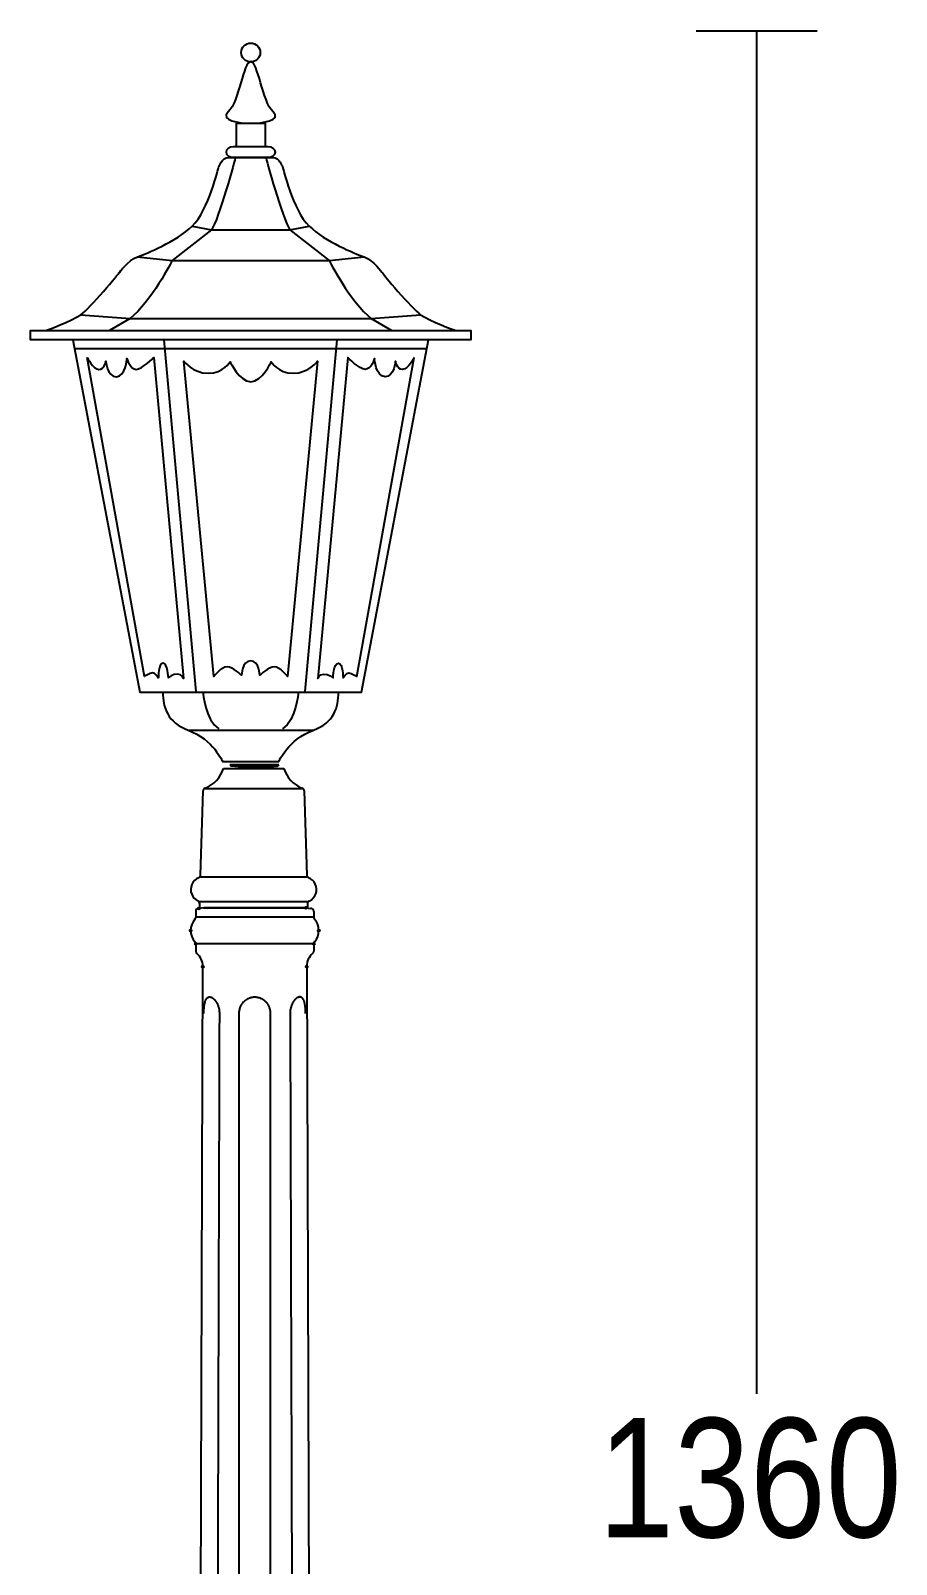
# Model space of a CAD drawing. Extents: x 0 to 92, y 0 to 307.
# Drawn here: x 2.6 to 91.8, y 148.9 to 306.9 of the extents above; entities that cross this region are included whole.
import ezdxf

# ---------------------------------------------------------------- set-up
doc = ezdxf.new("R2010")
doc.units = 0
doc.layers.add('LIVELLO_1', color=160, linetype='Continuous')
doc.styles.add('STD', font='txt')

# ---------------------------------------------------------------- blocks, each defined once
blk = doc.blocks.new('AI9-BLK1')
at = {"layer": 'LIVELLO_1', "color": 7}
for p, q in [((25.61, 153.08), (38.08, 153.08)), ((31.84, 153.08), (31.84, 12.73)), ((-25.91, 85.02), (-29.21, 121.24)), ((-14.67, 85.02), (-11.37, 121.24)), ((-17.4, 77.49), (-22.43, 77.49)), ((-23.11, 77.1), (-19.99, 77.1)), ((-17.53, 77.36), (-22.3, 77.36)), ((-20.86, 77.22), (-22.3, 77.36)), ((-20.86, 77.22), (-20.16, 77.22)), ((-20.16, 77.22), (-19.92, 77.22)), ((-19.99, 77.1), (-16.87, 77.1)), ((-19.92, 77.22), (-19.67, 77.22)), ((-19.67, 77.22), (-18.97, 77.22)), ((-18.97, 77.22), (-17.53, 77.36)), ((-25.46, 66.14), (-25.19, 74.8)), ((-19.99, 75.02), (-25.08, 75.02)), ((-14.89, 75.02), (-19.99, 75.02)), ((-14.78, 74.8), (-14.52, 66.14)), ((-19.99, 65.92), (-25.46, 65.92)), ((-14.51, 65.92), (-19.99, 65.92)), ((-19.99, 63.39), (-25.54, 63.39)), ((-25.54, 62.75), (-25.54, 63.18)), ((-14.44, 63.39), (-19.99, 63.39)), ((-14.44, 63.18), (-14.44, 62.75)), ((-25.96, 62.39), (-25.96, 61.79)), ((-13.8, 61.79), (-25.96, 61.79)), ((-25.08, 62.75), (-25.65, 62.7)), ((-25.15, 62.75), (-19.88, 62.75)), ((-14.68, 62.75), (-25.08, 62.75)), ((-19.88, 62.75), (-14.6, 62.75)), ((-14.68, 62.75), (-14.11, 62.7)), ((-14.44, 62.75), (-14.65, 62.75)), ((-13.8, 62.39), (-13.8, 61.79)), ((-25.96, 59.04), (-25.96, 58.28)), ((-13.8, 59.04), (-25.96, 59.04)), ((-13.8, 59.04), (-13.8, 58.28)), ((-25.69, -81.92), (-25.23, 56.75)), ((-14.52, 56.75), (-14.06, -81.92))]:
    blk.add_line(p, q, dxfattribs=at)
blk.add_lwpolyline([(-20.29, 141.11), (-21.77, 141.11), (-21.77, 143.55), (-20.29, 143.55), (-18.81, 143.55), (-18.81, 141.11)], close=True, dxfattribs=at)
for points in [[(-26.32, 132.96), (-24.34, 132.59), (-20.29, 132.59), (-16.25, 132.59), (-14.27, 132.96)], [(-31.97, 129.78), (-28.37, 129.41), (-20.29, 129.41), (-12.21, 129.41), (-8.61, 129.78)], [(-37.8, 123.83), (-32.72, 123.46), (-20.29, 123.46), (-7.87, 123.46), (-2.78, 123.83)], [(-41.35, 122.22), (-20.29, 122.22), (0.77, 122.22)], [(-38.62, 121.23), (-31.73, 84.96), (-20.29, 84.96), (-8.86, 84.96), (-1.96, 121.23)], [(-2.11, 120.33), (-11.44, 120.33), (-20.29, 120.33), (-29.15, 120.33), (-38.48, 120.33)], [(-26.75, 81.06), (-20.29, 81.06), (-13.83, 81.06)]]:
    blk.add_lwpolyline(points, dxfattribs=at)
for centre, radius in [((-20.29, 150.83), 0.976), ((-25.64, 62.7), 0.0963), ((-14.6, 62.75), 0.0969), ((-13.79, 59.04), 0.0948)]:
    blk.add_circle(centre, radius, dxfattribs=at)
for centre, major_axis, ratio in [((-26.48, 60.41), (0.0034, -0.0992), 0.982944), ((-13.27, 60.41), (0.0028, -0.0992), 0.976162), ((-25.96, 59.04), (0.097, 0), 0.976493), ((-25.23, 56.7), (-0.0008, -0.0992), 0.983477), ((-14.52, 56.7), (-0.0007, -0.0992), 0.956574)]:
    blk.add_ellipse(centre, major_axis=major_axis, ratio=ratio, dxfattribs=at)
for points, knots in [([(-20.29, 143.55), (-21.51, 143.55), (-23.52, 143.82), (-22.6, 144.71), (-21.47, 145.81), (-21.05, 149.9), (-20.29, 149.9), (-19.53, 149.9), (-19.11, 145.81), (-17.98, 144.71), (-17.07, 143.82), (-19.08, 143.55), (-20.29, 143.55)], [0, 0, 0, 0, 1, 1, 1, 2, 2, 2, 3, 3, 3, 4, 4, 4, 4]), ([(-20.29, 140.04), (-20.29, 140.04), (-22.1, 140.04), (-22.1, 140.04), (-22.51, 140.04), (-22.83, 140.28), (-22.83, 140.58), (-22.83, 140.88), (-22.51, 141.12), (-22.1, 141.12), (-22.1, 141.12), (-20.29, 141.12), (-20.29, 141.12), (-20.29, 141.12), (-18.49, 141.12), (-18.49, 141.12), (-18.08, 141.12), (-17.75, 140.88), (-17.75, 140.58), (-17.75, 140.28), (-18.08, 140.04), (-18.49, 140.04), (-18.49, 140.04), (-20.29, 140.04), (-20.29, 140.04)], [0, 0, 0, 0, 1, 1, 1, 2, 2, 2, 3, 3, 3, 4, 4, 4, 5, 5, 5, 6, 6, 6, 7, 7, 7, 8, 8, 8, 8]), ([(-20.29, 140.03), (-20.29, 140.03), (-22.6, 140.03), (-22.6, 140.03), (-23.22, 140.03), (-23.59, 139.03), (-23.59, 139.03), (-23.59, 139.03), (-24.63, 134.57), (-26.32, 132.96), (-28, 131.34), (-30.98, 130.16), (-31.97, 129.78), (-32.97, 129.41), (-33.83, 128.17), (-33.83, 128.17), (-33.83, 128.17), (-36.86, 124.45), (-37.8, 123.83), (-38.75, 123.21), (-41.35, 122.22), (-41.35, 122.22), (-41.35, 122.22), (-42.97, 122.22), (-42.97, 122.22), (-42.97, 122.22), (-42.97, 121.23), (-42.97, 121.23), (-42.97, 121.23), (-20.29, 121.23), (-20.29, 121.23), (-20.29, 121.23), (2.38, 121.23), (2.38, 121.23), (2.38, 121.23), (2.38, 122.22), (2.38, 122.22), (2.38, 122.22), (0.77, 122.22), (0.77, 122.22), (0.77, 122.22), (-1.84, 123.21), (-2.78, 123.83), (-3.72, 124.45), (-6.75, 128.17), (-6.75, 128.17), (-6.75, 128.17), (-7.62, 129.41), (-8.61, 129.78), (-9.6, 130.16), (-12.58, 131.34), (-14.27, 132.96), (-15.95, 134.57), (-16.99, 139.03), (-16.99, 139.03), (-16.99, 139.03), (-17.36, 140.03), (-17.98, 140.03), (-17.98, 140.03), (-20.29, 140.03), (-20.29, 140.03)], [0, 0, 0, 0, 1, 1, 1, 2, 2, 2, 3, 3, 3, 4, 4, 4, 5, 5, 5, 6, 6, 6, 7, 7, 7, 8, 8, 8, 9, 9, 9, 10, 10, 10, 11, 11, 11, 12, 12, 12, 13, 13, 13, 14, 14, 14, 15, 15, 15, 16, 16, 16, 17, 17, 17, 18, 18, 18, 19, 19, 19, 20, 20, 20, 20]), ([(-21.86, 140.03), (-21.86, 140.03), (-23.59, 133.58), (-24.34, 132.59), (-24.34, 132.59), (-28.37, 129.41), (-28.37, 129.41), (-28.37, 129.41), (-30.62, 125.07), (-32.72, 123.46), (-32.72, 123.46), (-34.83, 122.22), (-34.83, 122.22)], [0, 0, 0, 0, 1, 1, 1, 2, 2, 2, 3, 3, 3, 4, 4, 4, 4]), ([(-18.73, 140.03), (-18.73, 140.03), (-16.99, 133.58), (-16.25, 132.59), (-16.25, 132.59), (-12.21, 129.41), (-12.21, 129.41), (-12.21, 129.41), (-9.97, 125.07), (-7.87, 123.46), (-7.87, 123.46), (-5.76, 122.22), (-5.76, 122.22)], [0, 0, 0, 0, 1, 1, 1, 2, 2, 2, 3, 3, 3, 4, 4, 4, 4]), ([(-37.13, 119.43), (-37.13, 119.43), (-31.25, 86.58), (-31.25, 86.58), (-31.25, 86.58), (-30.64, 86.95), (-30.4, 86.95), (-30.17, 86.95), (-29.81, 86.45), (-29.81, 86.45), (-29.81, 86.45), (-29.81, 87.94), (-29.33, 87.94), (-28.85, 87.94), (-28.77, 86.45), (-28.77, 86.45), (-28.77, 86.45), (-28.31, 86.83), (-27.84, 86.83), (-27.35, 86.83), (-27.21, 86.38), (-27.21, 86.38), (-27.21, 86.38), (-30.29, 119.43), (-30.29, 119.43), (-30.29, 119.43), (-31.49, 118.2), (-32.09, 118.2), (-32.69, 118.2), (-33.05, 119.31), (-33.05, 119.31), (-33.05, 119.31), (-33.17, 117.45), (-34.13, 117.45), (-35.1, 117.45), (-35.21, 119.06), (-35.21, 119.06), (-35.21, 119.06), (-35.33, 118.2), (-35.93, 118.2), (-36.54, 118.2), (-37.13, 119.43), (-37.13, 119.43)], [0, 0, 0, 0, 1, 1, 1, 2, 2, 2, 3, 3, 3, 4, 4, 4, 5, 5, 5, 6, 6, 6, 7, 7, 7, 8, 8, 8, 9, 9, 9, 10, 10, 10, 11, 11, 11, 12, 12, 12, 13, 13, 13, 14, 14, 14, 14]), ([(-20.29, 116.93), (-21.45, 116.93), (-22.41, 118.98), (-22.41, 118.98), (-22.41, 118.98), (-23.07, 117.81), (-24.68, 117.81), (-26.29, 117.81), (-27.19, 119.05), (-27.19, 119.05), (-27.19, 119.05), (-24.08, 86.58), (-24.08, 86.58), (-24.08, 86.58), (-23.34, 87.57), (-22.72, 87.57), (-22.11, 87.57), (-21.24, 86.7), (-21.24, 86.7), (-21.24, 86.7), (-21.21, 88.19), (-20.29, 88.19), (-19.38, 88.19), (-19.35, 86.7), (-19.35, 86.7), (-19.35, 86.7), (-18.48, 87.57), (-17.85, 87.57), (-17.24, 87.57), (-16.5, 86.58), (-16.5, 86.58), (-16.5, 86.58), (-13.4, 119.05), (-13.4, 119.05), (-13.4, 119.05), (-14.3, 117.81), (-15.91, 117.81), (-17.52, 117.81), (-18.17, 118.98), (-18.17, 118.98), (-18.17, 118.98), (-19.13, 116.93), (-20.29, 116.93)], [0, 0, 0, 0, 1, 1, 1, 2, 2, 2, 3, 3, 3, 4, 4, 4, 5, 5, 5, 6, 6, 6, 7, 7, 7, 8, 8, 8, 9, 9, 9, 10, 10, 10, 11, 11, 11, 12, 12, 12, 13, 13, 13, 14, 14, 14, 14]), ([(-3.45, 119.43), (-3.45, 119.43), (-9.34, 86.58), (-9.34, 86.58), (-9.34, 86.58), (-9.94, 86.95), (-10.18, 86.95), (-10.42, 86.95), (-10.78, 86.45), (-10.78, 86.45), (-10.78, 86.45), (-10.78, 87.94), (-11.26, 87.94), (-11.74, 87.94), (-11.81, 86.45), (-11.81, 86.45), (-11.81, 86.45), (-12.27, 86.83), (-12.75, 86.83), (-13.23, 86.83), (-13.38, 86.38), (-13.38, 86.38), (-13.38, 86.38), (-10.29, 119.43), (-10.29, 119.43), (-10.29, 119.43), (-9.1, 118.2), (-8.49, 118.2), (-7.9, 118.2), (-7.53, 119.31), (-7.53, 119.31), (-7.53, 119.31), (-7.41, 117.45), (-6.45, 117.45), (-5.49, 117.45), (-5.38, 119.06), (-5.38, 119.06), (-5.38, 119.06), (-5.25, 118.2), (-4.65, 118.2), (-4.05, 118.2), (-3.45, 119.43), (-3.45, 119.43)], [0, 0, 0, 0, 1, 1, 1, 2, 2, 2, 3, 3, 3, 4, 4, 4, 5, 5, 5, 6, 6, 6, 7, 7, 7, 8, 8, 8, 9, 9, 9, 10, 10, 10, 11, 11, 11, 12, 12, 12, 13, 13, 13, 14, 14, 14, 14]), ([(-29.34, 84.96), (-29.34, 83.4), (-28.88, 81.86), (-26.75, 81.06), (-24.16, 80.09), (-23.19, 77.83), (-23.19, 77.83), (-23.19, 77.83), (-20.29, 77.83), (-20.29, 77.83), (-20.29, 77.83), (-17.4, 77.83), (-17.4, 77.83), (-17.4, 77.83), (-16.42, 80.09), (-13.83, 81.06), (-11.71, 81.86), (-11.24, 83.4), (-11.24, 84.96)], [0, 0, 0, 0, 1, 1, 1, 2, 2, 2, 3, 3, 3, 4, 4, 4, 5, 5, 5, 6, 6, 6, 6]), ([(-20.16, 77.22), (-20.16, 77.22), (-20.16, 77.22), (-20.16, 77.22), (-20.16, 77.22), (-20.16, 77.22), (-20.16, 77.22), (-20.16, 77.22), (-20.16, 77.23), (-20.16, 77.23), (-20.16, 77.23), (-20.16, 77.23), (-20.16, 77.22)], [0, 0, 0, 0, 1, 1, 1, 2, 2, 2, 3, 3, 3, 4, 4, 4, 4]), ([(-19.92, 77.22), (-19.92, 77.22), (-19.92, 77.22), (-19.92, 77.22), (-19.92, 77.22), (-19.92, 77.22), (-19.92, 77.22), (-19.92, 77.22), (-19.92, 77.23), (-19.92, 77.23), (-19.92, 77.23), (-19.92, 77.23), (-19.92, 77.22)], [0, 0, 0, 0, 1, 1, 1, 2, 2, 2, 3, 3, 3, 4, 4, 4, 4]), ([(-25.65, 65.86), (-26.32, 65.59), (-26.64, 64.82), (-26.37, 64.15), (-26.24, 63.85), (-26.01, 63.6), (-25.72, 63.46)], [0, 0, 0, 0, 1, 1, 1, 2, 2, 2, 2]), ([(-14.26, 63.46), (-13.61, 63.77), (-13.33, 64.56), (-13.64, 65.21), (-13.78, 65.51), (-14.03, 65.74), (-14.33, 65.86)], [0, 0, 0, 0, 1, 1, 1, 2, 2, 2, 2]), ([(-25.12, 51.88), (-25.12, 51.94), (-25.12, 52.01), (-25.11, 52.07), (-25.11, 52.13), (-25.11, 52.19), (-25.11, 52.24), (-25.11, 52.29), (-25.1, 52.33), (-25.1, 52.38), (-25.09, 52.42), (-25.09, 52.46), (-25.09, 52.51), (-25.09, 52.54), (-25.08, 52.56), (-25.08, 52.59), (-25.08, 52.63), (-25.07, 52.65), (-25.07, 52.68), (-25.06, 52.71), (-25.06, 52.74), (-25.06, 52.76), (-25.05, 52.79), (-25.05, 52.82), (-25.04, 52.85), (-25.03, 52.88), (-25.03, 52.9), (-25.03, 52.93), (-25.02, 52.96), (-25.01, 52.99), (-25, 53.01), (-25, 53.04), (-24.99, 53.06), (-24.99, 53.08), (-24.98, 53.11), (-24.97, 53.13), (-24.97, 53.15), (-24.96, 53.18), (-24.95, 53.2), (-24.94, 53.22), (-24.94, 53.24), (-24.92, 53.26), (-24.92, 53.28), (-24.91, 53.3), (-24.9, 53.31), (-24.89, 53.33), (-24.88, 53.34), (-24.87, 53.36), (-24.86, 53.37), (-24.85, 53.39), (-24.84, 53.4), (-24.83, 53.42), (-24.82, 53.43), (-24.81, 53.44), (-24.8, 53.45), (-24.79, 53.46), (-24.78, 53.47), (-24.77, 53.48), (-24.76, 53.49), (-24.75, 53.5), (-24.74, 53.51), (-24.73, 53.52), (-24.72, 53.53), (-24.7, 53.53), (-24.69, 53.54), (-24.68, 53.54), (-24.67, 53.55), (-24.66, 53.55), (-24.65, 53.56), (-24.63, 53.57), (-24.62, 53.57), (-24.61, 53.57), (-24.6, 53.57), (-24.59, 53.58), (-24.57, 53.58), (-24.56, 53.58), (-24.55, 53.58), (-24.53, 53.58), (-24.52, 53.58), (-24.51, 53.58), (-24.49, 53.58), (-24.48, 53.58), (-24.47, 53.58), (-24.46, 53.58), (-24.44, 53.57), (-24.42, 53.57), (-24.41, 53.57), (-24.4, 53.56), (-24.38, 53.56), (-24.37, 53.55), (-24.36, 53.55), (-24.34, 53.54), (-24.33, 53.54), (-24.32, 53.53), (-24.3, 53.53), (-24.29, 53.52), (-24.27, 53.51), (-24.26, 53.5), (-24.24, 53.49), (-24.23, 53.48), (-24.21, 53.47), (-24.2, 53.46), (-24.19, 53.45), (-24.17, 53.44), (-24.15, 53.43), (-24.14, 53.42), (-24.12, 53.4), (-24.11, 53.39), (-24.09, 53.37), (-24.08, 53.36), (-24.06, 53.34), (-24.04, 53.33), (-24.03, 53.31), (-24.01, 53.3), (-24, 53.28), (-23.98, 53.26), (-23.97, 53.24), (-23.95, 53.22), (-23.93, 53.2), (-23.92, 53.18), (-23.9, 53.15), (-23.89, 53.13), (-23.87, 53.11), (-23.85, 53.09), (-23.84, 53.07), (-23.82, 53.04), (-23.81, 53.02), (-23.79, 52.99), (-23.78, 52.96), (-23.77, 52.93), (-23.76, 52.91), (-23.74, 52.88), (-23.73, 52.85), (-23.71, 52.82), (-23.7, 52.8), (-23.69, 52.77), (-23.67, 52.74), (-23.67, 52.71), (-23.66, 52.68), (-23.64, 52.65), (-23.64, 52.63), (-23.63, 52.59), (-23.61, 52.56), (-23.61, 52.54), (-23.6, 52.51), (-23.59, 52.46), (-23.58, 52.42), (-23.57, 52.38), (-23.56, 52.33), (-23.55, 52.29), (-23.55, 52.24), (-23.54, 52.19), (-23.53, 52.13), (-23.53, 52.07), (-23.52, 52.01), (-23.52, 51.95), (-23.52, 51.88)], [0, 0, 0, 0, 1, 1, 1, 2, 2, 2, 3, 3, 3, 4, 4, 4, 5, 5, 5, 6, 6, 6, 7, 7, 7, 8, 8, 8, 9, 9, 9, 10, 10, 10, 11, 11, 11, 12, 12, 12, 13, 13, 13, 14, 14, 14, 15, 15, 15, 16, 16, 16, 17, 17, 17, 18, 18, 18, 19, 19, 19, 20, 20, 20, 21, 21, 21, 22, 22, 22, 23, 23, 23, 24, 24, 24, 25, 25, 25, 26, 26, 26, 27, 27, 27, 28, 28, 28, 29, 29, 29, 30, 30, 30, 31, 31, 31, 32, 32, 32, 33, 33, 33, 34, 34, 34, 35, 35, 35, 36, 36, 36, 37, 37, 37, 38, 38, 38, 39, 39, 39, 40, 40, 40, 41, 41, 41, 42, 42, 42, 43, 43, 43, 44, 44, 44, 45, 45, 45, 46, 46, 46, 47, 47, 47, 48, 48, 48, 49, 49, 49, 50, 50, 50, 51, 51, 51, 52, 52, 52, 52]), ([(-21.47, 51.88), (-21.47, 51.94), (-21.47, 52), (-21.47, 52.06), (-21.46, 52.12), (-21.45, 52.17), (-21.44, 52.23), (-21.43, 52.26), (-21.42, 52.31), (-21.41, 52.35), (-21.4, 52.39), (-21.39, 52.43), (-21.38, 52.47), (-21.37, 52.49), (-21.36, 52.52), (-21.35, 52.55), (-21.34, 52.58), (-21.32, 52.6), (-21.31, 52.63), (-21.3, 52.66), (-21.29, 52.69), (-21.27, 52.72), (-21.26, 52.75), (-21.24, 52.77), (-21.22, 52.8), (-21.21, 52.82), (-21.19, 52.85), (-21.17, 52.88), (-21.16, 52.9), (-21.14, 52.93), (-21.12, 52.96), (-21.1, 52.98), (-21.08, 53), (-21.07, 53.03), (-21.04, 53.05), (-21.02, 53.07), (-21, 53.1), (-20.98, 53.12), (-20.96, 53.13), (-20.94, 53.16), (-20.92, 53.18), (-20.89, 53.2), (-20.87, 53.22), (-20.85, 53.24), (-20.83, 53.25), (-20.8, 53.27), (-20.78, 53.29), (-20.76, 53.31), (-20.73, 53.32), (-20.71, 53.34), (-20.69, 53.35), (-20.66, 53.37), (-20.64, 53.37), (-20.62, 53.39), (-20.59, 53.41), (-20.57, 53.42), (-20.54, 53.43), (-20.52, 53.44), (-20.5, 53.45), (-20.47, 53.46), (-20.45, 53.47), (-20.43, 53.48), (-20.41, 53.49), (-20.38, 53.5), (-20.36, 53.5), (-20.35, 53.51), (-20.32, 53.52), (-20.29, 53.53), (-20.26, 53.53), (-20.23, 53.54), (-20.2, 53.55), (-20.17, 53.55), (-20.13, 53.56), (-20.09, 53.57), (-20.05, 53.57), (-20.01, 53.58), (-19.96, 53.58), (-19.92, 53.58), (-19.88, 53.58)], [0, 0, 0, 0, 1, 1, 1, 2, 2, 2, 3, 3, 3, 4, 4, 4, 5, 5, 5, 6, 6, 6, 7, 7, 7, 8, 8, 8, 9, 9, 9, 10, 10, 10, 11, 11, 11, 12, 12, 12, 13, 13, 13, 14, 14, 14, 15, 15, 15, 16, 16, 16, 17, 17, 17, 18, 18, 18, 19, 19, 19, 20, 20, 20, 21, 21, 21, 22, 22, 22, 23, 23, 23, 24, 24, 24, 25, 25, 25, 26, 26, 26, 26]), ([(-19.88, 53.58), (-19.83, 53.58), (-19.79, 53.58), (-19.74, 53.58), (-19.7, 53.57), (-19.66, 53.57), (-19.62, 53.56), (-19.59, 53.55), (-19.56, 53.55), (-19.53, 53.54), (-19.5, 53.53), (-19.47, 53.53), (-19.43, 53.52), (-19.41, 53.51), (-19.39, 53.5), (-19.37, 53.5), (-19.34, 53.49), (-19.32, 53.48), (-19.3, 53.47), (-19.28, 53.46), (-19.26, 53.45), (-19.23, 53.44), (-19.21, 53.43), (-19.18, 53.42), (-19.16, 53.41), (-19.14, 53.39), (-19.11, 53.37), (-19.09, 53.37), (-19.07, 53.35), (-19.04, 53.34), (-19.02, 53.32), (-19, 53.31), (-18.97, 53.29), (-18.95, 53.27), (-18.93, 53.25), (-18.91, 53.24), (-18.88, 53.22), (-18.86, 53.2), (-18.84, 53.18), (-18.82, 53.16), (-18.8, 53.14), (-18.77, 53.12), (-18.75, 53.1), (-18.73, 53.08), (-18.71, 53.05), (-18.69, 53.03), (-18.67, 53.01), (-18.65, 52.98), (-18.63, 52.96), (-18.62, 52.93), (-18.6, 52.9), (-18.58, 52.88), (-18.56, 52.85), (-18.55, 52.83), (-18.53, 52.8), (-18.51, 52.78), (-18.5, 52.75), (-18.48, 52.72), (-18.47, 52.69), (-18.45, 52.66), (-18.44, 52.63), (-18.43, 52.61), (-18.41, 52.58), (-18.41, 52.55), (-18.4, 52.53), (-18.39, 52.5), (-18.38, 52.47), (-18.36, 52.43), (-18.35, 52.39), (-18.34, 52.35), (-18.33, 52.31), (-18.32, 52.27), (-18.31, 52.23), (-18.3, 52.17), (-18.29, 52.12), (-18.29, 52.06), (-18.28, 52), (-18.28, 51.94), (-18.28, 51.88)], [0, 0, 0, 0, 1, 1, 1, 2, 2, 2, 3, 3, 3, 4, 4, 4, 5, 5, 5, 6, 6, 6, 7, 7, 7, 8, 8, 8, 9, 9, 9, 10, 10, 10, 11, 11, 11, 12, 12, 12, 13, 13, 13, 14, 14, 14, 15, 15, 15, 16, 16, 16, 17, 17, 17, 18, 18, 18, 19, 19, 19, 20, 20, 20, 21, 21, 21, 22, 22, 22, 23, 23, 23, 24, 24, 24, 25, 25, 25, 26, 26, 26, 26]), ([(-14.64, 51.88), (-14.64, 51.94), (-14.64, 52.01), (-14.64, 52.07), (-14.64, 52.13), (-14.64, 52.19), (-14.65, 52.24), (-14.65, 52.29), (-14.65, 52.33), (-14.65, 52.38), (-14.66, 52.42), (-14.66, 52.46), (-14.66, 52.51), (-14.67, 52.54), (-14.67, 52.56), (-14.67, 52.59), (-14.67, 52.63), (-14.68, 52.65), (-14.68, 52.68), (-14.69, 52.71), (-14.69, 52.74), (-14.7, 52.76), (-14.7, 52.79), (-14.7, 52.82), (-14.71, 52.85), (-14.72, 52.88), (-14.72, 52.9), (-14.73, 52.93), (-14.73, 52.96), (-14.74, 52.99), (-14.75, 53.01), (-14.75, 53.04), (-14.76, 53.06), (-14.76, 53.09), (-14.77, 53.11), (-14.78, 53.13), (-14.79, 53.15), (-14.79, 53.18), (-14.8, 53.2), (-14.81, 53.22), (-14.82, 53.24), (-14.83, 53.26), (-14.84, 53.28), (-14.85, 53.3), (-14.85, 53.31), (-14.87, 53.33), (-14.87, 53.34), (-14.88, 53.36), (-14.89, 53.37), (-14.9, 53.39), (-14.91, 53.4), (-14.92, 53.42), (-14.93, 53.43), (-14.94, 53.44), (-14.95, 53.45), (-14.96, 53.46), (-14.97, 53.47), (-14.98, 53.48), (-14.99, 53.49), (-15, 53.5), (-15.02, 53.51), (-15.03, 53.52), (-15.04, 53.53), (-15.05, 53.53), (-15.06, 53.54), (-15.07, 53.54), (-15.09, 53.55), (-15.1, 53.55), (-15.11, 53.56), (-15.12, 53.57), (-15.13, 53.57), (-15.14, 53.57), (-15.15, 53.57), (-15.17, 53.58), (-15.18, 53.58), (-15.2, 53.58), (-15.21, 53.58), (-15.22, 53.58), (-15.23, 53.58), (-15.25, 53.58), (-15.26, 53.58), (-15.28, 53.58), (-15.28, 53.58), (-15.3, 53.58), (-15.31, 53.57), (-15.33, 53.57), (-15.34, 53.57), (-15.36, 53.56), (-15.37, 53.56), (-15.38, 53.55), (-15.4, 53.55), (-15.41, 53.54), (-15.42, 53.54), (-15.44, 53.53), (-15.45, 53.53), (-15.47, 53.52), (-15.48, 53.51), (-15.5, 53.5), (-15.51, 53.49), (-15.53, 53.48), (-15.54, 53.47), (-15.55, 53.46), (-15.57, 53.45), (-15.59, 53.44), (-15.6, 53.43), (-15.62, 53.42), (-15.63, 53.4), (-15.65, 53.39), (-15.66, 53.37), (-15.68, 53.36), (-15.69, 53.34), (-15.71, 53.33), (-15.72, 53.31), (-15.74, 53.3), (-15.76, 53.28), (-15.77, 53.26), (-15.79, 53.24), (-15.81, 53.22), (-15.82, 53.2), (-15.84, 53.18), (-15.85, 53.15), (-15.87, 53.13), (-15.88, 53.11), (-15.9, 53.09), (-15.91, 53.06), (-15.93, 53.04), (-15.94, 53.01), (-15.96, 52.99), (-15.98, 52.96), (-15.99, 52.93), (-16, 52.9), (-16.01, 52.88), (-16.03, 52.85), (-16.04, 52.82), (-16.05, 52.79), (-16.06, 52.76), (-16.08, 52.74), (-16.09, 52.71), (-16.1, 52.68), (-16.11, 52.65), (-16.12, 52.63), (-16.12, 52.59), (-16.14, 52.56), (-16.14, 52.54), (-16.15, 52.51), (-16.16, 52.46), (-16.17, 52.42), (-16.18, 52.38), (-16.19, 52.33), (-16.2, 52.29), (-16.21, 52.24), (-16.21, 52.19), (-16.22, 52.13), (-16.22, 52.07), (-16.23, 52.01), (-16.23, 51.95), (-16.23, 51.88)], [0, 0, 0, 0, 1, 1, 1, 2, 2, 2, 3, 3, 3, 4, 4, 4, 5, 5, 5, 6, 6, 6, 7, 7, 7, 8, 8, 8, 9, 9, 9, 10, 10, 10, 11, 11, 11, 12, 12, 12, 13, 13, 13, 14, 14, 14, 15, 15, 15, 16, 16, 16, 17, 17, 17, 18, 18, 18, 19, 19, 19, 20, 20, 20, 21, 21, 21, 22, 22, 22, 23, 23, 23, 24, 24, 24, 25, 25, 25, 26, 26, 26, 27, 27, 27, 28, 28, 28, 29, 29, 29, 30, 30, 30, 31, 31, 31, 32, 32, 32, 33, 33, 33, 34, 34, 34, 35, 35, 35, 36, 36, 36, 37, 37, 37, 38, 38, 38, 39, 39, 39, 40, 40, 40, 41, 41, 41, 42, 42, 42, 43, 43, 43, 44, 44, 44, 45, 45, 45, 46, 46, 46, 47, 47, 47, 48, 48, 48, 49, 49, 49, 50, 50, 50, 51, 51, 51, 52, 52, 52, 52]), ([(-23.52, 51.88), (-23.59, 30.36), (-23.65, 8.84), (-23.71, -12.69), (-23.78, -34.21), (-23.84, -55.73), (-23.91, -77.26)], [0, 0, 0, 0, 1, 1, 1, 2, 2, 2, 2]), ([(-21.48, -77.26), (-21.48, -55.73), (-21.48, -34.21), (-21.47, -12.69), (-21.47, 8.84), (-21.47, 30.36), (-21.47, 51.88)], [0, 0, 0, 0, 1, 1, 1, 2, 2, 2, 2]), ([(-18.28, 51.88), (-18.28, 30.36), (-18.28, 8.84), (-18.28, -12.69), (-18.28, -34.21), (-18.28, -55.73), (-18.28, -77.26)], [0, 0, 0, 0, 1, 1, 1, 2, 2, 2, 2]), ([(-16.23, 51.88), (-16.17, 30.36), (-16.1, 8.84), (-16.04, -12.69), (-15.98, -34.21), (-15.91, -55.73), (-15.84, -77.26)], [0, 0, 0, 0, 1, 1, 1, 2, 2, 2, 2])]:
    blk.add_open_spline(points, degree=3, knots=knots, dxfattribs=at)
for points in [[(-25.2, 84.89), (-25.2, 84.89), (-25, 82.1), (-23.58, 81.19)], [(-15.39, 84.89), (-15.39, 84.89), (-15.58, 82.1), (-17.01, 81.19)], [(-22.43, 77.49), (-22.42, 77.42), (-22.37, 77.37), (-22.3, 77.36)], [(-17.53, 77.36), (-17.46, 77.37), (-17.41, 77.42), (-17.4, 77.49)], [(-24.99, 75.08), (-24.08, 75.43), (-23.39, 76.17), (-23.11, 77.1)], [(-16.87, 77.1), (-16.59, 76.17), (-15.89, 75.43), (-14.99, 75.08)], [(-24.99, 75.08), (-25.11, 75.04), (-25.19, 74.93), (-25.19, 74.8)], [(-14.78, 74.8), (-14.79, 74.93), (-14.87, 75.04), (-14.99, 75.08)], [(-25.65, 65.86), (-25.53, 65.9), (-25.46, 66.02), (-25.46, 66.14)], [(-14.52, 66.14), (-14.51, 66.02), (-14.44, 65.9), (-14.33, 65.86)], [(-25.54, 63.18), (-25.54, 63.3), (-25.61, 63.41), (-25.72, 63.46)], [(-14.26, 63.46), (-14.37, 63.41), (-14.44, 63.3), (-14.44, 63.18)], [(-26.04, 61.58), (-25.99, 61.63), (-25.96, 61.71), (-25.96, 61.79)], [(-25.65, 62.7), (-25.82, 62.7), (-25.96, 62.56), (-25.96, 62.39)], [(-13.8, 62.39), (-13.8, 62.56), (-13.93, 62.7), (-14.11, 62.7)], [(-13.8, 61.79), (-13.8, 61.71), (-13.77, 61.63), (-13.72, 61.58)], [(-26.04, 61.58), (-26.63, 60.91), (-26.63, 59.91), (-26.04, 59.25)], [(-13.72, 59.25), (-13.12, 59.91), (-13.12, 60.91), (-13.72, 61.58)], [(-25.96, 59.04), (-25.96, 59.12), (-25.99, 59.19), (-26.04, 59.25)], [(-13.72, 59.25), (-13.77, 59.19), (-13.8, 59.12), (-13.8, 59.04)], [(-25.96, 58.28), (-25.96, 58.19), (-25.91, 58.1), (-25.84, 58.04)], [(-25.23, 56.75), (-25.23, 57.25), (-25.46, 57.73), (-25.84, 58.04)], [(-13.91, 58.04), (-14.3, 57.73), (-14.52, 57.25), (-14.52, 56.75)], [(-13.91, 58.04), (-13.84, 58.1), (-13.8, 58.19), (-13.8, 58.28)]]:
    blk.add_open_spline(points, degree=3, dxfattribs=at)
at = {"layer": 'LIVELLO_1', "color": 7, "insert": (15.52, 10.22), "char_height": 12.2683, "attachment_point": 1, "style": 'STD'}
blk.add_mtext('\\fArial Narrow|b0|i0;\\H12.2683;\\C7;1360', dxfattribs=at)

msp = doc.modelspace()

# ---------------------------------------------------------------- block references
at = {"layer": 'LIVELLO_1', "color": 7}
msp.add_blockref('AI9-BLK1', (45.602815, 153.790182), dxfattribs=at)

doc.saveas('drawing.dxf')
